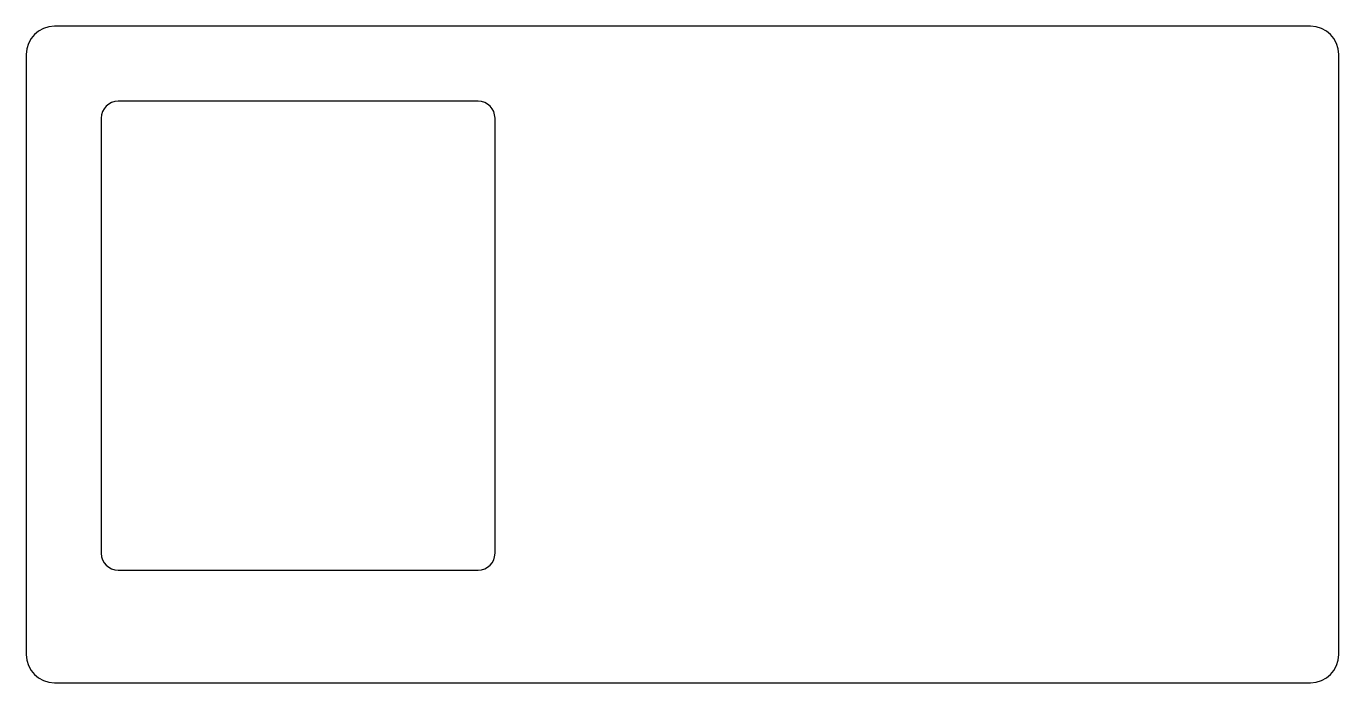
# Model space of a CAD drawing. Header units: millimetres. Extents: x -700 to 700, y -350 to 350.
import ezdxf

# ---------------------------------------------------------------- set-up
doc = ezdxf.new("R2010")
doc.units = ezdxf.units.MM

msp = doc.modelspace()

# ---------------------------------------------------------------- linework, layer by layer
at = {"layer": 'NT_VAN_PHONG'}
for p, q in [((670, 350), (-670, 350)), ((-700, 320), (-700, -320)), ((700, -320), (700, 320)), ((-218, 270), (-602, 270)), ((-620, 252), (-620, -212)), ((-200, -212), (-200, 252)), ((-602, -230), (-218, -230)), ((-670, -350), (670, -350))]:
    msp.add_line(p, q, dxfattribs=at)
for centre, radius, start, end in [((-670, 320), 30, 90, 180), ((670, 320), 30, 0, 90), ((-602, 252), 18, 90, 180), ((-218, 252), 18, 0, 90), ((-602, -212), 18, 180, 270), ((-218, -212), 18, -90, 0), ((-670, -320), 30, 180, 270), ((670, -320), 30, -90, 0)]:
    msp.add_arc(centre, radius, start, end, dxfattribs=at)

doc.saveas('drawing.dxf')
